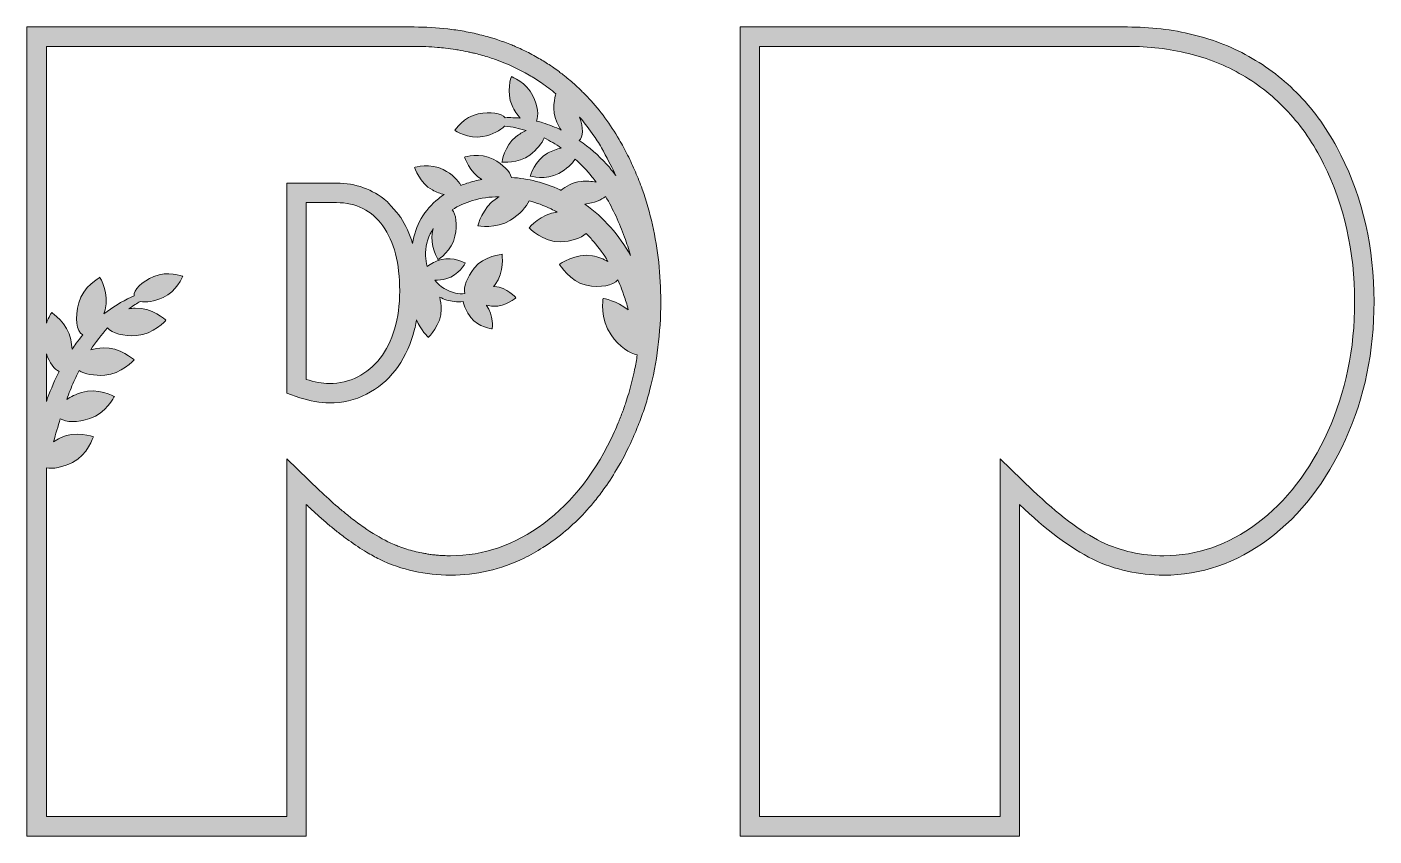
# Model space of a CAD drawing. Header units: millimetres. Extents: x 27 to 674, y -306 to -44.
# Drawn here: x 349.1 to 560.6, y -305.7 to -178.7 of the extents above; entities that cross this region are included whole.
import ezdxf

# ---------------------------------------------------------------- set-up
doc = ezdxf.new("R2010")
doc.units = ezdxf.units.MM
doc.header["$MEASUREMENT"] = 0
doc.layers.add('Layer 2', color=7, linetype='Continuous')
doc.layers.add('Layer 3', color=7, linetype='Continuous')

msp = doc.modelspace()

# ---------------------------------------------------------------- hatches: boundary and pattern name
at = {"layer": 'Layer 2'}
h = msp.add_hatch(color=2, dxfattribs=at)
h.dxf.hatch_style = 2
edge = h.paths.add_edge_path()
edge.add_spline(control_points=[(555.42, -198.87), (553.74, -195.48), (551.71, -192.51), (549.35, -189.97), (546.99, -187.44), (544.37, -185.34), (541.49, -183.67), (538.61, -181.99), (535.53, -180.76), (532.23, -179.95), (528.94, -179.14), (525.5, -178.74), (521.91, -178.74), (521.91, -178.74), (461.11, -178.74), (461.11, -178.74), (461.11, -178.74), (461.11, -305.74), (461.11, -305.74), (461.11, -305.74), (504.95, -305.74), (504.95, -305.74), (504.95, -305.74), (504.95, -253.68), (504.95, -253.68), (509.07, -257.64), (512.9, -260.5), (516.45, -262.29), (519.96, -263.96), (523.68, -264.79), (527.62, -264.79), (533.47, -264.79), (538.95, -262.9), (544.06, -259.11), (549.08, -255.38), (553.11, -250.17), (556.14, -243.49), (559.13, -236.92), (560.62, -229.7), (560.62, -221.85), (560.62, -213.44), (558.89, -205.78), (555.42, -198.87)], knot_values=[0, 0, 0, 0, 1, 1, 1, 2, 2, 2, 3, 3, 3, 4, 4, 4, 5, 5, 5, 6, 6, 6, 7, 7, 7, 8, 8, 8, 9, 9, 9, 10, 10, 10, 11, 11, 11, 12, 12, 12, 13, 13, 13, 14, 14, 14, 14], degree=3, periodic=1)
edge = h.paths.add_edge_path()
edge.add_spline(control_points=[(553.36, -242.23), (550.56, -248.41), (546.82, -253.26), (542.24, -256.66), (537.63, -260.08), (532.85, -261.74), (527.62, -261.74), (524.17, -261.74), (520.86, -261.01), (517.79, -259.55), (514.53, -257.91), (510.92, -255.2), (507.06, -251.48), (507.06, -251.48), (501.91, -246.52), (501.91, -246.52), (501.91, -246.52), (501.91, -253.68), (501.91, -253.68), (501.91, -253.68), (501.91, -302.69), (501.91, -302.69), (501.91, -302.69), (464.15, -302.69), (464.15, -302.69), (464.15, -302.69), (464.15, -181.78), (464.15, -181.78), (464.15, -181.78), (521.91, -181.78), (521.91, -181.78), (525.24, -181.78), (528.47, -182.16), (531.51, -182.91), (534.5, -183.64), (537.34, -184.78), (539.96, -186.3), (542.57, -187.81), (544.97, -189.75), (547.12, -192.05), (549.27, -194.36), (551.15, -197.11), (552.7, -200.24), (555.93, -206.69), (557.57, -213.96), (557.57, -221.85), (557.57, -229.23), (556.16, -236.08), (553.36, -242.23)], knot_values=[0, 0, 0, 0, 1, 1, 1, 2, 2, 2, 3, 3, 3, 4, 4, 4, 5, 5, 5, 6, 6, 6, 7, 7, 7, 8, 8, 8, 9, 9, 9, 10, 10, 10, 11, 11, 11, 12, 12, 12, 13, 13, 13, 14, 14, 14, 15, 15, 15, 16, 16, 16, 16], degree=3, periodic=1)
at = {"layer": 'Layer 3'}
h = msp.add_hatch(color=1, dxfattribs=at)
h.dxf.hatch_style = 2
edge = h.paths.add_edge_path()
edge.add_spline(control_points=[(447.33, -209.8), (446.9, -207.88), (446.36, -206.01), (445.71, -204.19), (445.38, -203.28), (445.03, -202.38), (444.65, -201.5), (444.46, -201.05), (444.27, -200.61), (444.06, -200.18), (443.86, -199.74), (443.65, -199.3), (443.43, -198.87), (443.22, -198.45), (443.01, -198.03), (442.78, -197.62), (442.56, -197.21), (442.34, -196.8), (442.1, -196.41), (440.71, -194.02), (439.13, -191.87), (437.36, -189.97), (437.09, -189.69), (436.82, -189.41), (436.55, -189.14), (436.47, -189.05), (436.39, -188.98), (436.31, -188.9), (436.11, -188.69), (435.9, -188.5), (435.69, -188.3), (435.61, -188.22), (435.53, -188.15), (435.45, -188.07), (434.89, -187.55), (434.31, -187.05), (433.72, -186.58), (433.63, -186.51), (433.55, -186.44), (433.46, -186.37), (433.24, -186.19), (433.02, -186.02), (432.8, -185.86), (432.71, -185.79), (432.62, -185.72), (432.53, -185.65), (432.23, -185.43), (431.92, -185.21), (431.61, -185), (431.51, -184.93), (431.41, -184.87), (431.31, -184.8), (430.72, -184.41), (430.12, -184.02), (429.5, -183.67), (428.78, -183.25), (428.05, -182.86), (427.3, -182.49), (426.97, -182.33), (426.63, -182.17), (426.29, -182.02), (426.18, -181.98), (426.08, -181.93), (425.98, -181.89), (425.73, -181.78), (425.47, -181.67), (425.22, -181.56), (425.11, -181.52), (425.01, -181.48), (424.91, -181.44), (424.21, -181.16), (423.51, -180.91), (422.79, -180.67), (422.69, -180.64), (422.58, -180.61), (422.47, -180.57), (422.21, -180.49), (421.94, -180.41), (421.67, -180.33), (421.56, -180.3), (421.45, -180.27), (421.35, -180.24), (420.98, -180.14), (420.61, -180.04), (420.24, -179.95), (419.42, -179.75), (418.59, -179.57), (417.75, -179.42), (416.9, -179.27), (416.05, -179.14), (415.19, -179.04), (413.47, -178.84), (411.71, -178.74), (409.92, -178.74), (409.92, -178.74), (349.12, -178.74), (349.12, -178.74), (349.12, -178.74), (349.12, -273.84), (349.12, -273.84), (349.12, -273.84), (349.12, -305.74), (349.12, -305.74), (349.12, -305.74), (392.96, -305.74), (392.96, -305.74), (392.96, -305.74), (392.96, -275.26), (392.96, -275.26), (392.96, -275.26), (392.96, -253.68), (392.96, -253.68), (393.22, -253.93), (393.47, -254.17), (393.73, -254.41), (393.98, -254.65), (394.24, -254.88), (394.49, -255.11), (395, -255.57), (395.5, -256.02), (395.99, -256.44), (396.49, -256.87), (396.98, -257.28), (397.47, -257.67), (397.71, -257.87), (397.96, -258.06), (398.2, -258.25), (398.68, -258.62), (399.16, -258.98), (399.64, -259.32), (400.59, -260.01), (401.52, -260.62), (402.43, -261.17), (403.12, -261.58), (403.79, -261.95), (404.46, -262.29), (407.97, -263.96), (411.69, -264.79), (415.63, -264.79), (419.65, -264.79), (423.5, -263.9), (427.17, -262.11), (428.17, -261.62), (429.16, -261.06), (430.13, -260.44), (430.78, -260.03), (431.43, -259.58), (432.07, -259.11), (434.26, -257.48), (436.27, -255.56), (438.09, -253.37), (438.61, -252.74), (439.11, -252.09), (439.6, -251.41), (440.33, -250.4), (441.03, -249.34), (441.69, -248.22), (442.57, -246.74), (443.39, -245.16), (444.15, -243.49), (444.33, -243.08), (444.52, -242.66), (444.69, -242.25), (445.04, -241.42), (445.37, -240.57), (445.67, -239.72), (445.82, -239.3), (445.97, -238.87), (446.11, -238.44), (446.39, -237.58), (446.65, -236.7), (446.88, -235.82), (447.46, -233.62), (447.9, -231.35), (448.19, -229.02), (448.48, -226.69), (448.63, -224.3), (448.63, -221.85), (448.63, -217.64), (448.2, -213.63), (447.33, -209.8)], knot_values=[0, 0, 0, 0, 1, 1, 1, 2, 2, 2, 3, 3, 3, 4, 4, 4, 5, 5, 5, 6, 6, 6, 7, 7, 7, 8, 8, 8, 9, 9, 9, 10, 10, 10, 11, 11, 11, 12, 12, 12, 13, 13, 13, 14, 14, 14, 15, 15, 15, 16, 16, 16, 17, 17, 17, 18, 18, 18, 19, 19, 19, 20, 20, 20, 21, 21, 21, 22, 22, 22, 23, 23, 23, 24, 24, 24, 25, 25, 25, 26, 26, 26, 27, 27, 27, 28, 28, 28, 29, 29, 29, 30, 30, 30, 31, 31, 31, 32, 32, 32, 33, 33, 33, 34, 34, 34, 35, 35, 35, 36, 36, 36, 37, 37, 37, 38, 38, 38, 39, 39, 39, 40, 40, 40, 41, 41, 41, 42, 42, 42, 43, 43, 43, 44, 44, 44, 45, 45, 45, 46, 46, 46, 47, 47, 47, 48, 48, 48, 49, 49, 49, 50, 50, 50, 51, 51, 51, 52, 52, 52, 53, 53, 53, 54, 54, 54, 55, 55, 55, 56, 56, 56, 57, 57, 57, 58, 58, 58, 59, 59, 59, 60, 60, 60, 60], degree=3, periodic=1)
edge = h.paths.add_edge_path()
edge.add_spline(control_points=[(443.88, -214.61), (442.99, -213.04), (441.95, -211.54), (440.74, -210.17), (439.55, -208.81), (438.19, -207.6), (436.72, -206.55), (438.14, -206.38), (439.34, -205.91), (439.96, -205.33), (441.16, -207.35), (442.14, -209.52), (442.95, -211.75), (443.29, -212.69), (443.6, -213.64), (443.88, -214.61)], knot_values=[0, 0, 0, 0, 1, 1, 1, 2, 2, 2, 3, 3, 3, 4, 4, 4, 5, 5, 5, 5], degree=3, periodic=1)
edge = h.paths.add_edge_path()
edge.add_spline(control_points=[(438.14, -195.84), (438.61, -196.52), (439.06, -197.23), (439.48, -197.96), (439.53, -198.05), (439.58, -198.14), (439.63, -198.22), (440.42, -199.8), (441.03, -200.91), (441.56, -202.03), (441.11, -201.43), (440.64, -200.84), (440.13, -200.28), (438.85, -198.88), (437.41, -197.63), (435.84, -196.57), (436.48, -196.05), (436.48, -194.54), (435.87, -192.88), (435.89, -192.9), (435.91, -192.92), (435.92, -192.94), (436.7, -193.84), (437.44, -194.81), (438.14, -195.84)], knot_values=[0, 0, 0, 0, 1, 1, 1, 2, 2, 2, 3, 3, 3, 4, 4, 4, 5, 5, 5, 6, 6, 6, 7, 7, 7, 8, 8, 8, 8], degree=3, periodic=1)
edge = h.paths.add_edge_path()
edge.add_spline(control_points=[(352.16, -230.04), (352.66, -231.46), (353.42, -232.5), (354.18, -232.8), (354.1, -232.95), (354.02, -233.09), (353.95, -233.24), (353.27, -234.64), (352.69, -236.07), (352.16, -237.51), (352.16, -237.51), (352.16, -230.04), (352.16, -230.04)], knot_values=[0, 0, 0, 0, 1, 1, 1, 2, 2, 2, 3, 3, 3, 4, 4, 4, 4], degree=3, periodic=1)
edge = h.paths.add_edge_path()
edge.add_spline(control_points=[(444.53, -232.5), (444.41, -233.07), (444.28, -233.63), (444.14, -234.19), (444.11, -234.33), (444.07, -234.47), (444.04, -234.61), (443.9, -235.16), (443.75, -235.72), (443.59, -236.27), (443.45, -236.74), (443.3, -237.2), (443.15, -237.66), (443.1, -237.81), (443.05, -237.95), (443, -238.09), (442.89, -238.42), (442.78, -238.74), (442.67, -239.06), (442.61, -239.22), (442.55, -239.37), (442.49, -239.53), (442.37, -239.85), (442.24, -240.17), (442.12, -240.48), (442.06, -240.62), (442.01, -240.76), (441.95, -240.9), (441.76, -241.35), (441.57, -241.79), (441.37, -242.23), (438.57, -248.41), (434.83, -253.26), (430.25, -256.66), (425.64, -260.08), (420.86, -261.74), (415.63, -261.74), (415.63, -261.74), (415.63, -261.74), (415.63, -261.74), (415.25, -261.74), (414.88, -261.73), (414.51, -261.71), (414.39, -261.71), (414.26, -261.7), (414.14, -261.69), (413.88, -261.68), (413.62, -261.66), (413.37, -261.63), (413.17, -261.61), (412.97, -261.59), (412.77, -261.57), (412.54, -261.54), (412.3, -261.51), (412.06, -261.47), (411.84, -261.43), (411.62, -261.39), (411.39, -261.35), (411.3, -261.34), (411.21, -261.32), (411.12, -261.3), (410.32, -261.14), (409.53, -260.94), (408.75, -260.7), (408.75, -260.7), (408.75, -260.7), (408.75, -260.7), (408.34, -260.57), (407.94, -260.43), (407.54, -260.28), (407.42, -260.23), (407.3, -260.19), (407.18, -260.14), (407.04, -260.09), (406.89, -260.03), (406.75, -259.97), (406.43, -259.83), (406.11, -259.7), (405.8, -259.55), (404.58, -258.93), (403.31, -258.17), (401.99, -257.26), (401.33, -256.8), (400.67, -256.31), (399.99, -255.78), (399.53, -255.42), (399.08, -255.05), (398.62, -254.67), (398.38, -254.48), (398.15, -254.28), (397.92, -254.08), (396.99, -253.28), (396.04, -252.41), (395.07, -251.48), (395.07, -251.48), (389.91, -246.52), (389.91, -246.52), (389.91, -246.52), (389.91, -253.68), (389.91, -253.68), (389.91, -253.68), (389.91, -275.18), (389.91, -275.18), (389.91, -275.18), (389.91, -302.69), (389.91, -302.69), (389.91, -302.69), (352.16, -302.69), (352.16, -302.69), (352.16, -302.69), (352.16, -273.87), (352.16, -273.87), (352.16, -273.87), (352.16, -247.95), (352.16, -247.95), (353.18, -248.16), (354.73, -247.86), (356.28, -247.09), (358.62, -245.92), (359.56, -243.05), (359.56, -243.05), (359.56, -243.05), (356.7, -242.06), (354.36, -243.23), (353.98, -243.42), (353.62, -243.63), (353.29, -243.85), (353.63, -242.63), (353.98, -241.43), (354.35, -240.24), (355.25, -240.8), (357.05, -240.83), (358.98, -240.22), (361.47, -239.43), (362.84, -236.73), (362.84, -236.73), (362.84, -236.73), (360.17, -235.32), (357.67, -236.11), (356.79, -236.39), (356, -236.77), (355.37, -237.19), (355.71, -236.25), (356.07, -235.32), (356.47, -234.4), (356.73, -233.81), (357.01, -233.23), (357.29, -232.65), (358.17, -233.2), (359.66, -233.51), (361.33, -233.41), (363.94, -233.25), (365.93, -230.98), (365.93, -230.98), (365.93, -230.98), (363.69, -228.95), (361.08, -229.11), (360.38, -229.15), (359.72, -229.26), (359.13, -229.42), (359.92, -228.21), (360.8, -227.06), (361.78, -225.99), (362.47, -226.8), (364.27, -227.31), (366.34, -227.18), (368.95, -227.03), (370.94, -224.75), (370.94, -224.75), (370.94, -224.75), (368.7, -222.73), (366.09, -222.88), (365.76, -222.9), (365.43, -222.93), (365.13, -222.98), (365.45, -222.75), (365.77, -222.52), (366.11, -222.3), (366.37, -222.13), (366.64, -221.97), (366.91, -221.82), (367.79, -222.01), (369.14, -221.8), (370.51, -221.2), (372.61, -220.28), (373.57, -217.88), (373.57, -217.88), (373.57, -217.88), (371.15, -216.97), (369.06, -217.89), (367.16, -218.72), (365.86, -220.02), (365.94, -220.94), (365.79, -221), (365.63, -221.07), (365.48, -221.14), (363.96, -221.84), (362.52, -222.73), (361.21, -223.79), (361.28, -223.58), (361.35, -223.38), (361.41, -223.16), (362.09, -220.64), (360.57, -218.03), (360.57, -218.03), (360.57, -218.03), (357.93, -219.51), (357.24, -222.03), (356.6, -224.39), (356.89, -226.56), (357.87, -227.08), (357.52, -227.5), (357.18, -227.93), (356.86, -228.38), (356.62, -228.69), (356.41, -229.01), (356.19, -229.33), (356.17, -228.85), (356.11, -228.34), (356.01, -227.81), (355.52, -225.24), (353, -223.57), (353, -223.57), (353, -223.57), (352.54, -224.24), (352.16, -225.25), (352.16, -225.25), (352.16, -181.78), (352.16, -181.78), (352.16, -181.78), (409.92, -181.78), (409.92, -181.78), (411.15, -181.78), (412.37, -181.84), (413.57, -181.94), (413.99, -181.98), (414.41, -182.02), (414.83, -182.07), (415.36, -182.13), (415.89, -182.21), (416.42, -182.29), (416.55, -182.31), (416.68, -182.33), (416.81, -182.35), (417.33, -182.44), (417.85, -182.54), (418.37, -182.64), (418.56, -182.69), (418.75, -182.73), (418.94, -182.78), (419.13, -182.82), (419.33, -182.86), (419.52, -182.91), (419.89, -183), (420.26, -183.1), (420.63, -183.2), (421.37, -183.41), (422.1, -183.65), (422.82, -183.9), (424.61, -184.55), (426.34, -185.35), (427.97, -186.3), (428.62, -186.68), (429.26, -187.08), (429.89, -187.51), (430.67, -188.05), (431.43, -188.63), (432.16, -189.24), (432.04, -189.63), (431.42, -191.81), (432.29, -193.69), (432.5, -194.14), (432.74, -194.55), (432.99, -194.92), (432.06, -194.47), (431.1, -194.09), (430.11, -193.78), (429.79, -193.68), (429.46, -193.59), (429.13, -193.51), (429.5, -192.68), (429.3, -191.12), (428.56, -189.53), (427.59, -187.46), (425.17, -186.54), (425.17, -186.54), (425.17, -186.54), (424.31, -188.98), (425.28, -191.05), (425.65, -191.85), (426.1, -192.53), (426.57, -193.05), (425.78, -192.98), (424.99, -192.95), (424.2, -192.98), (424.2, -192.98), (424.2, -192.98), (424.2, -192.98), (423.63, -192.27), (421.91, -192), (419.98, -192.38), (417.74, -192.83), (416.28, -194.96), (416.28, -194.96), (416.28, -194.96), (418.44, -196.38), (420.68, -195.93), (422.22, -195.63), (423.49, -194.99), (424.07, -194.3), (424.1, -194.31), (424.13, -194.31), (424.17, -194.31), (425.3, -194.42), (426.41, -194.65), (427.49, -194.99), (426.96, -195.24), (426.41, -195.57), (425.87, -195.99), (424.06, -197.38), (423.7, -199.95), (423.7, -199.95), (423.7, -199.95), (426.27, -200.25), (428.08, -198.85), (429.2, -197.99), (430, -196.98), (430.3, -196.14), (431.24, -196.61), (432.14, -197.14), (433, -197.74), (432.34, -197.88), (431.61, -198.16), (430.87, -198.56), (428.87, -199.66), (428.12, -202.14), (428.12, -202.14), (428.12, -202.14), (430.61, -202.83), (432.61, -201.74), (433.82, -201.07), (434.75, -200.23), (435.19, -199.47), (436.15, -200.33), (437.03, -201.26), (437.83, -202.25), (438.05, -202.52), (438.26, -202.8), (438.47, -203.09), (437.79, -202.95), (436.98, -202.9), (436.11, -202.98), (434.8, -203.09), (433.69, -203.8), (432.98, -204.37), (432.92, -204.35), (432.87, -204.32), (432.81, -204.29), (430.42, -203.21), (427.82, -202.52), (425.17, -202.36), (424.99, -201.48), (423.88, -200.33), (422.31, -199.5), (420.29, -198.42), (417.81, -199.15), (417.81, -199.15), (417.81, -199.15), (418.58, -201.57), (420.56, -202.66), (419.76, -202.81), (418.96, -203.02), (418.19, -203.28), (417.87, -203.39), (417.55, -203.51), (417.23, -203.64), (416.87, -202.82), (415.85, -201.85), (414.48, -201.12), (412.46, -200.05), (409.98, -200.78), (409.98, -200.78), (409.98, -200.78), (410.76, -203.25), (412.78, -204.32), (413.41, -204.65), (414.03, -204.89), (414.61, -205.05), (414.31, -205.25), (414.01, -205.46), (413.73, -205.69), (411.57, -207.4), (410.03, -209.96), (409.67, -212.71), (409.2, -211.21), (408.58, -209.85), (407.8, -208.66), (407.86, -208.64), (405.6, -206.04), (405.53, -206.05), (403.41, -204.22), (400.75, -203.26), (397.7, -203.26), (397.7, -203.26), (392.96, -203.26), (392.96, -203.26), (392.96, -203.26), (389.91, -203.26), (389.91, -203.26), (389.91, -203.26), (389.91, -206.31), (389.91, -206.31), (389.91, -206.31), (389.91, -234.05), (389.91, -234.05), (389.91, -234.05), (389.91, -236.22), (389.91, -236.22), (389.91, -236.22), (391.97, -236.93), (391.97, -236.93), (393.58, -237.48), (395.14, -237.76), (396.6, -237.76), (398.68, -237.76), (400.65, -237.3), (402.43, -236.38), (404.19, -235.49), (405.71, -234.22), (406.96, -232.62), (408.16, -231.07), (409.1, -229.19), (409.75, -227.02), (409.97, -226.28), (410.15, -225.51), (410.3, -224.71), (410.9, -226.34), (412.15, -227.47), (412.15, -227.47), (412.15, -227.47), (414.21, -225.47), (414.16, -223.04), (414.15, -222.36), (414.06, -221.72), (413.92, -221.15), (414.63, -221.51), (415.39, -221.76), (416.19, -221.84), (416.66, -221.9), (417.14, -221.89), (417.62, -221.83), (417.72, -222.55), (418.14, -223.47), (418.82, -224.35), (419.99, -225.86), (422.17, -226.12), (422.17, -226.12), (422.17, -226.12), (422.44, -223.95), (421.27, -222.45), (421.26, -222.44), (421.25, -222.43), (421.25, -222.42), (421.59, -222.49), (421.96, -222.55), (422.36, -222.57), (424.26, -222.69), (425.9, -221.24), (425.9, -221.24), (425.9, -221.24), (424.46, -219.6), (422.55, -219.48), (422.49, -219.47), (422.44, -219.47), (422.38, -219.47), (422.46, -219.37), (422.55, -219.27), (422.63, -219.17), (424.13, -217.26), (423.71, -214.42), (423.71, -214.42), (423.71, -214.42), (420.85, -214.67), (419.34, -216.58), (418.2, -218.02), (417.65, -219.6), (417.85, -220.58), (417.37, -220.64), (416.88, -220.61), (416.4, -220.51), (415.13, -220.25), (413.98, -219.5), (413.15, -218.5), (413.72, -218.51), (414.36, -218.43), (415.03, -218.24), (416.87, -217.73), (417.94, -215.82), (417.94, -215.82), (417.94, -215.82), (416.04, -214.74), (414.2, -215.25), (413.28, -215.51), (412.5, -215.9), (411.97, -216.34), (411.81, -215.8), (411.72, -215.23), (411.7, -214.65), (411.66, -213.32), (412.02, -211.97), (412.66, -210.78), (412.74, -210.64), (412.81, -210.51), (412.89, -210.38), (412.85, -210.53), (412.82, -210.69), (412.78, -210.84), (412.31, -213.08), (413.69, -215.26), (413.69, -215.26), (413.69, -215.26), (415.85, -213.83), (416.32, -211.6), (416.71, -209.75), (416.5, -208.08), (415.86, -207.44), (416.84, -206.81), (417.92, -206.32), (419.05, -205.99), (420.39, -205.59), (421.8, -205.4), (423.21, -205.39), (423.23, -205.39), (423.26, -205.39), (423.28, -205.39), (423.14, -205.47), (422.99, -205.56), (422.84, -205.66), (420.61, -207.08), (419.9, -209.94), (419.9, -209.94), (419.9, -209.94), (422.8, -210.49), (425.02, -209.07), (426.5, -208.13), (427.57, -206.97), (427.96, -206.02), (429.14, -206.34), (430.3, -206.76), (431.4, -207.3), (431.72, -207.46), (432.04, -207.62), (432.35, -207.79), (429.87, -208.06), (427.97, -210.27), (427.97, -210.27), (427.97, -210.27), (430.19, -212.55), (432.84, -212.46), (434.58, -212.4), (436.09, -211.89), (436.91, -211.18), (437.33, -211.59), (437.73, -212.01), (438.12, -212.46), (438.94, -213.42), (439.68, -214.45), (440.34, -215.53), (439.66, -215.16), (438.82, -214.85), (437.89, -214.66), (435.3, -214.14), (432.73, -216.02), (432.73, -216.02), (432.73, -216.02), (434.37, -218.75), (436.96, -219.27), (439.17, -219.72), (441.17, -219.34), (441.87, -218.43), (442.09, -218.9), (442.29, -219.37), (442.48, -219.86), (442.48, -219.86), (442.68, -220.36), (442.68, -220.36), (442.68, -220.36), (442.85, -220.88), (442.85, -220.88), (442.97, -221.22), (443.09, -221.56), (443.19, -221.91), (443.32, -222.32), (443.42, -222.73), (443.53, -223.13), (441.77, -221.71), (439.56, -221.35), (439.56, -221.35), (439.56, -221.35), (439.07, -224.68), (440.82, -227.07), (442.14, -228.88), (443.77, -230.07), (444.94, -230.2), (444.82, -230.98), (444.68, -231.74), (444.53, -232.5)], knot_values=[0, 0, 0, 0, 1, 1, 1, 2, 2, 2, 3, 3, 3, 4, 4, 4, 5, 5, 5, 6, 6, 6, 7, 7, 7, 8, 8, 8, 9, 9, 9, 10, 10, 10, 11, 11, 11, 12, 12, 12, 13, 13, 13, 14, 14, 14, 15, 15, 15, 16, 16, 16, 17, 17, 17, 18, 18, 18, 19, 19, 19, 20, 20, 20, 21, 21, 21, 22, 22, 22, 23, 23, 23, 24, 24, 24, 25, 25, 25, 26, 26, 26, 27, 27, 27, 28, 28, 28, 29, 29, 29, 30, 30, 30, 31, 31, 31, 32, 32, 32, 33, 33, 33, 34, 34, 34, 35, 35, 35, 36, 36, 36, 37, 37, 37, 38, 38, 38, 39, 39, 39, 40, 40, 40, 41, 41, 41, 42, 42, 42, 43, 43, 43, 44, 44, 44, 45, 45, 45, 46, 46, 46, 47, 47, 47, 48, 48, 48, 49, 49, 49, 50, 50, 50, 51, 51, 51, 52, 52, 52, 53, 53, 53, 54, 54, 54, 55, 55, 55, 56, 56, 56, 57, 57, 57, 58, 58, 58, 59, 59, 59, 60, 60, 60, 61, 61, 61, 62, 62, 62, 63, 63, 63, 64, 64, 64, 65, 65, 65, 66, 66, 66, 67, 67, 67, 68, 68, 68, 69, 69, 69, 70, 70, 70, 71, 71, 71, 72, 72, 72, 73, 73, 73, 74, 74, 74, 75, 75, 75, 76, 76, 76, 77, 77, 77, 78, 78, 78, 79, 79, 79, 80, 80, 80, 81, 81, 81, 82, 82, 82, 83, 83, 83, 84, 84, 84, 85, 85, 85, 86, 86, 86, 87, 87, 87, 88, 88, 88, 89, 89, 89, 90, 90, 90, 91, 91, 91, 92, 92, 92, 93, 93, 93, 94, 94, 94, 95, 95, 95, 96, 96, 96, 97, 97, 97, 98, 98, 98, 99, 99, 99, 100, 100, 100, 101, 101, 101, 102, 102, 102, 103, 103, 103, 104, 104, 104, 105, 105, 105, 106, 106, 106, 107, 107, 107, 108, 108, 108, 109, 109, 109, 110, 110, 110, 111, 111, 111, 112, 112, 112, 113, 113, 113, 114, 114, 114, 115, 115, 115, 116, 116, 116, 117, 117, 117, 118, 118, 118, 119, 119, 119, 120, 120, 120, 121, 121, 121, 122, 122, 122, 123, 123, 123, 124, 124, 124, 125, 125, 125, 126, 126, 126, 127, 127, 127, 128, 128, 128, 129, 129, 129, 130, 130, 130, 131, 131, 131, 132, 132, 132, 133, 133, 133, 134, 134, 134, 135, 135, 135, 136, 136, 136, 137, 137, 137, 138, 138, 138, 139, 139, 139, 140, 140, 140, 141, 141, 141, 142, 142, 142, 143, 143, 143, 144, 144, 144, 145, 145, 145, 146, 146, 146, 147, 147, 147, 148, 148, 148, 149, 149, 149, 150, 150, 150, 151, 151, 151, 152, 152, 152, 153, 153, 153, 154, 154, 154, 155, 155, 155, 156, 156, 156, 157, 157, 157, 158, 158, 158, 159, 159, 159, 160, 160, 160, 161, 161, 161, 162, 162, 162, 163, 163, 163, 164, 164, 164, 165, 165, 165, 166, 166, 166, 167, 167, 167, 168, 168, 168, 169, 169, 169, 170, 170, 170, 171, 171, 171, 172, 172, 172, 173, 173, 173, 174, 174, 174, 175, 175, 175, 176, 176, 176, 177, 177, 177, 178, 178, 178, 179, 179, 179, 180, 180, 180, 181, 181, 181, 182, 182, 182, 183, 183, 183, 184, 184, 184, 185, 185, 185, 186, 186, 186, 187, 187, 187, 188, 188, 188, 189, 189, 189, 190, 190, 190, 191, 191, 191, 192, 192, 192, 193, 193, 193, 194, 194, 194, 195, 195, 195, 196, 196, 196, 197, 197, 197, 198, 198, 198, 199, 199, 199, 200, 200, 200, 201, 201, 201, 202, 202, 202, 202], degree=3, periodic=1)
edge = h.paths.add_edge_path()
edge.add_spline(control_points=[(407.64, -220.18), (407.64, -222.35), (407.37, -224.34), (406.83, -226.15), (406.29, -227.96), (405.53, -229.49), (404.56, -230.75), (403.58, -232), (402.41, -232.97), (401.05, -233.67), (399.68, -234.37), (398.2, -234.71), (396.6, -234.71), (395.47, -234.71), (394.26, -234.49), (392.96, -234.05), (392.96, -234.05), (392.96, -206.31), (392.96, -206.31), (392.96, -206.31), (397.7, -206.31), (397.7, -206.31), (400.82, -206.31), (403.26, -207.53), (405.01, -209.98), (406.76, -212.43), (407.64, -215.83), (407.64, -220.18)], knot_values=[0, 0, 0, 0, 1, 1, 1, 2, 2, 2, 3, 3, 3, 4, 4, 4, 5, 5, 5, 6, 6, 6, 7, 7, 7, 8, 8, 8, 9, 9, 9, 9], degree=3, periodic=1)

# ---------------------------------------------------------------- linework, layer by layer
at = {"layer": 'Layer 2', "lineweight": 0}
for points, knots in [([(555.42, -198.87), (553.74, -195.48), (551.71, -192.51), (549.35, -189.97), (546.99, -187.44), (544.37, -185.34), (541.49, -183.67), (538.61, -181.99), (535.53, -180.76), (532.23, -179.95), (528.94, -179.14), (525.5, -178.74), (521.91, -178.74), (521.91, -178.74), (461.11, -178.74), (461.11, -178.74), (461.11, -178.74), (461.11, -305.74), (461.11, -305.74), (461.11, -305.74), (504.95, -305.74), (504.95, -305.74), (504.95, -305.74), (504.95, -253.68), (504.95, -253.68), (509.07, -257.64), (512.9, -260.5), (516.45, -262.29), (519.96, -263.96), (523.68, -264.79), (527.62, -264.79), (533.47, -264.79), (538.95, -262.9), (544.06, -259.11), (549.08, -255.38), (553.11, -250.17), (556.14, -243.49), (559.13, -236.92), (560.62, -229.7), (560.62, -221.85), (560.62, -213.44), (558.89, -205.78), (555.42, -198.87)], [0, 0, 0, 0, 1, 1, 1, 2, 2, 2, 3, 3, 3, 4, 4, 4, 5, 5, 5, 6, 6, 6, 7, 7, 7, 8, 8, 8, 9, 9, 9, 10, 10, 10, 11, 11, 11, 12, 12, 12, 13, 13, 13, 14, 14, 14, 14]), ([(553.36, -242.23), (550.56, -248.41), (546.82, -253.26), (542.24, -256.66), (537.63, -260.08), (532.85, -261.74), (527.62, -261.74), (524.17, -261.74), (520.86, -261.01), (517.79, -259.55), (514.53, -257.91), (510.92, -255.2), (507.06, -251.48), (507.06, -251.48), (501.91, -246.52), (501.91, -246.52), (501.91, -246.52), (501.91, -253.68), (501.91, -253.68), (501.91, -253.68), (501.91, -302.69), (501.91, -302.69), (501.91, -302.69), (464.15, -302.69), (464.15, -302.69), (464.15, -302.69), (464.15, -181.78), (464.15, -181.78), (464.15, -181.78), (521.91, -181.78), (521.91, -181.78), (525.24, -181.78), (528.47, -182.16), (531.51, -182.91), (534.5, -183.64), (537.34, -184.78), (539.96, -186.3), (542.57, -187.81), (544.97, -189.75), (547.12, -192.05), (549.27, -194.36), (551.15, -197.11), (552.7, -200.24), (555.93, -206.69), (557.57, -213.96), (557.57, -221.85), (557.57, -229.23), (556.16, -236.08), (553.36, -242.23)], [0, 0, 0, 0, 1, 1, 1, 2, 2, 2, 3, 3, 3, 4, 4, 4, 5, 5, 5, 6, 6, 6, 7, 7, 7, 8, 8, 8, 9, 9, 9, 10, 10, 10, 11, 11, 11, 12, 12, 12, 13, 13, 13, 14, 14, 14, 15, 15, 15, 16, 16, 16, 16])]:
    msp.add_open_spline(points, degree=3, knots=knots, dxfattribs=at)
at = {"layer": 'Layer 3', "lineweight": 0}
for points, knots in [([(447.33, -209.8), (446.9, -207.88), (446.36, -206.01), (445.71, -204.19), (445.38, -203.28), (445.03, -202.38), (444.65, -201.5), (444.46, -201.05), (444.27, -200.61), (444.06, -200.18), (443.86, -199.74), (443.65, -199.3), (443.43, -198.87), (443.22, -198.45), (443.01, -198.03), (442.78, -197.62), (442.56, -197.21), (442.34, -196.8), (442.1, -196.41), (440.71, -194.02), (439.13, -191.87), (437.36, -189.97), (437.09, -189.69), (436.82, -189.41), (436.55, -189.14), (436.47, -189.05), (436.39, -188.98), (436.31, -188.9), (436.11, -188.69), (435.9, -188.5), (435.69, -188.3), (435.61, -188.22), (435.53, -188.15), (435.45, -188.07), (434.89, -187.55), (434.31, -187.05), (433.72, -186.58), (433.63, -186.51), (433.55, -186.44), (433.46, -186.37), (433.24, -186.19), (433.02, -186.02), (432.8, -185.86), (432.71, -185.79), (432.62, -185.72), (432.53, -185.65), (432.23, -185.43), (431.92, -185.21), (431.61, -185), (431.51, -184.93), (431.41, -184.87), (431.31, -184.8), (430.72, -184.41), (430.12, -184.02), (429.5, -183.67), (428.78, -183.25), (428.05, -182.86), (427.3, -182.49), (426.97, -182.33), (426.63, -182.17), (426.29, -182.02), (426.18, -181.98), (426.08, -181.93), (425.98, -181.89), (425.73, -181.78), (425.47, -181.67), (425.22, -181.56), (425.11, -181.52), (425.01, -181.48), (424.91, -181.44), (424.21, -181.16), (423.51, -180.91), (422.79, -180.67), (422.69, -180.64), (422.58, -180.61), (422.47, -180.57), (422.21, -180.49), (421.94, -180.41), (421.67, -180.33), (421.56, -180.3), (421.45, -180.27), (421.35, -180.24), (420.98, -180.14), (420.61, -180.04), (420.24, -179.95), (419.42, -179.75), (418.59, -179.57), (417.75, -179.42), (416.9, -179.27), (416.05, -179.14), (415.19, -179.04), (413.47, -178.84), (411.71, -178.74), (409.92, -178.74), (409.92, -178.74), (349.12, -178.74), (349.12, -178.74), (349.12, -178.74), (349.12, -273.84), (349.12, -273.84), (349.12, -273.84), (349.12, -305.74), (349.12, -305.74), (349.12, -305.74), (392.96, -305.74), (392.96, -305.74), (392.96, -305.74), (392.96, -275.26), (392.96, -275.26), (392.96, -275.26), (392.96, -253.68), (392.96, -253.68), (393.22, -253.93), (393.47, -254.17), (393.73, -254.41), (393.98, -254.65), (394.24, -254.88), (394.49, -255.11), (395, -255.57), (395.5, -256.02), (395.99, -256.44), (396.49, -256.87), (396.98, -257.28), (397.47, -257.67), (397.71, -257.87), (397.96, -258.06), (398.2, -258.25), (398.68, -258.62), (399.16, -258.98), (399.64, -259.32), (400.59, -260.01), (401.52, -260.62), (402.43, -261.17), (403.12, -261.58), (403.79, -261.95), (404.46, -262.29), (407.97, -263.96), (411.69, -264.79), (415.63, -264.79), (419.65, -264.79), (423.5, -263.9), (427.17, -262.11), (428.17, -261.62), (429.16, -261.06), (430.13, -260.44), (430.78, -260.03), (431.43, -259.58), (432.07, -259.11), (434.26, -257.48), (436.27, -255.56), (438.09, -253.37), (438.61, -252.74), (439.11, -252.09), (439.6, -251.41), (440.33, -250.4), (441.03, -249.34), (441.69, -248.22), (442.57, -246.74), (443.39, -245.16), (444.15, -243.49), (444.33, -243.08), (444.52, -242.66), (444.69, -242.25), (445.04, -241.42), (445.37, -240.57), (445.67, -239.72), (445.82, -239.3), (445.97, -238.87), (446.11, -238.44), (446.39, -237.58), (446.65, -236.7), (446.88, -235.82), (447.46, -233.62), (447.9, -231.35), (448.19, -229.02), (448.48, -226.69), (448.63, -224.3), (448.63, -221.85), (448.63, -217.64), (448.2, -213.63), (447.33, -209.8)], [0, 0, 0, 0, 1, 1, 1, 2, 2, 2, 3, 3, 3, 4, 4, 4, 5, 5, 5, 6, 6, 6, 7, 7, 7, 8, 8, 8, 9, 9, 9, 10, 10, 10, 11, 11, 11, 12, 12, 12, 13, 13, 13, 14, 14, 14, 15, 15, 15, 16, 16, 16, 17, 17, 17, 18, 18, 18, 19, 19, 19, 20, 20, 20, 21, 21, 21, 22, 22, 22, 23, 23, 23, 24, 24, 24, 25, 25, 25, 26, 26, 26, 27, 27, 27, 28, 28, 28, 29, 29, 29, 30, 30, 30, 31, 31, 31, 32, 32, 32, 33, 33, 33, 34, 34, 34, 35, 35, 35, 36, 36, 36, 37, 37, 37, 38, 38, 38, 39, 39, 39, 40, 40, 40, 41, 41, 41, 42, 42, 42, 43, 43, 43, 44, 44, 44, 45, 45, 45, 46, 46, 46, 47, 47, 47, 48, 48, 48, 49, 49, 49, 50, 50, 50, 51, 51, 51, 52, 52, 52, 53, 53, 53, 54, 54, 54, 55, 55, 55, 56, 56, 56, 57, 57, 57, 58, 58, 58, 59, 59, 59, 60, 60, 60, 60]), ([(444.53, -232.5), (444.41, -233.07), (444.28, -233.63), (444.14, -234.19), (444.11, -234.33), (444.07, -234.47), (444.04, -234.61), (443.9, -235.16), (443.75, -235.72), (443.59, -236.27), (443.45, -236.74), (443.3, -237.2), (443.15, -237.66), (443.1, -237.81), (443.05, -237.95), (443, -238.09), (442.89, -238.42), (442.78, -238.74), (442.67, -239.06), (442.61, -239.22), (442.55, -239.37), (442.49, -239.53), (442.37, -239.85), (442.24, -240.17), (442.12, -240.48), (442.06, -240.62), (442.01, -240.76), (441.95, -240.9), (441.76, -241.35), (441.57, -241.79), (441.37, -242.23), (438.57, -248.41), (434.83, -253.26), (430.25, -256.66), (425.64, -260.08), (420.86, -261.74), (415.63, -261.74), (415.63, -261.74), (415.63, -261.74), (415.63, -261.74), (415.25, -261.74), (414.88, -261.73), (414.51, -261.71), (414.39, -261.71), (414.26, -261.7), (414.14, -261.69), (413.88, -261.68), (413.62, -261.66), (413.37, -261.63), (413.17, -261.61), (412.97, -261.59), (412.77, -261.57), (412.54, -261.54), (412.3, -261.51), (412.06, -261.47), (411.84, -261.43), (411.62, -261.39), (411.39, -261.35), (411.3, -261.34), (411.21, -261.32), (411.12, -261.3), (410.32, -261.14), (409.53, -260.94), (408.75, -260.7), (408.75, -260.7), (408.75, -260.7), (408.75, -260.7), (408.34, -260.57), (407.94, -260.43), (407.54, -260.28), (407.42, -260.23), (407.3, -260.19), (407.18, -260.14), (407.04, -260.09), (406.89, -260.03), (406.75, -259.97), (406.43, -259.83), (406.11, -259.7), (405.8, -259.55), (404.58, -258.93), (403.31, -258.17), (401.99, -257.26), (401.33, -256.8), (400.67, -256.31), (399.99, -255.78), (399.53, -255.42), (399.08, -255.05), (398.62, -254.67), (398.38, -254.48), (398.15, -254.28), (397.92, -254.08), (396.99, -253.28), (396.04, -252.41), (395.07, -251.48), (395.07, -251.48), (389.91, -246.52), (389.91, -246.52), (389.91, -246.52), (389.91, -253.68), (389.91, -253.68), (389.91, -253.68), (389.91, -275.18), (389.91, -275.18), (389.91, -275.18), (389.91, -302.69), (389.91, -302.69), (389.91, -302.69), (352.16, -302.69), (352.16, -302.69), (352.16, -302.69), (352.16, -273.87), (352.16, -273.87), (352.16, -273.87), (352.16, -247.95), (352.16, -247.95), (353.18, -248.16), (354.73, -247.86), (356.28, -247.09), (358.62, -245.92), (359.56, -243.05), (359.56, -243.05), (359.56, -243.05), (356.7, -242.06), (354.36, -243.23), (353.98, -243.42), (353.62, -243.63), (353.29, -243.85), (353.63, -242.63), (353.98, -241.43), (354.35, -240.24), (355.25, -240.8), (357.05, -240.83), (358.98, -240.22), (361.47, -239.43), (362.84, -236.73), (362.84, -236.73), (362.84, -236.73), (360.17, -235.32), (357.67, -236.11), (356.79, -236.39), (356, -236.77), (355.37, -237.19), (355.71, -236.25), (356.07, -235.32), (356.47, -234.4), (356.73, -233.81), (357.01, -233.23), (357.29, -232.65), (358.17, -233.2), (359.66, -233.51), (361.33, -233.41), (363.94, -233.25), (365.93, -230.98), (365.93, -230.98), (365.93, -230.98), (363.69, -228.95), (361.08, -229.11), (360.38, -229.15), (359.72, -229.26), (359.13, -229.42), (359.92, -228.21), (360.8, -227.06), (361.78, -225.99), (362.47, -226.8), (364.27, -227.31), (366.34, -227.18), (368.95, -227.03), (370.94, -224.75), (370.94, -224.75), (370.94, -224.75), (368.7, -222.73), (366.09, -222.88), (365.76, -222.9), (365.43, -222.93), (365.13, -222.98), (365.45, -222.75), (365.77, -222.52), (366.11, -222.3), (366.37, -222.13), (366.64, -221.97), (366.91, -221.82), (367.79, -222.01), (369.14, -221.8), (370.51, -221.2), (372.61, -220.28), (373.57, -217.88), (373.57, -217.88), (373.57, -217.88), (371.15, -216.97), (369.06, -217.89), (367.16, -218.72), (365.86, -220.02), (365.94, -220.94), (365.79, -221), (365.63, -221.07), (365.48, -221.14), (363.96, -221.84), (362.52, -222.73), (361.21, -223.79), (361.28, -223.58), (361.35, -223.38), (361.41, -223.16), (362.09, -220.64), (360.57, -218.03), (360.57, -218.03), (360.57, -218.03), (357.93, -219.51), (357.24, -222.03), (356.6, -224.39), (356.89, -226.56), (357.87, -227.08), (357.52, -227.5), (357.18, -227.93), (356.86, -228.38), (356.62, -228.69), (356.41, -229.01), (356.19, -229.33), (356.17, -228.85), (356.11, -228.34), (356.01, -227.81), (355.52, -225.24), (353, -223.57), (353, -223.57), (353, -223.57), (352.54, -224.24), (352.16, -225.25), (352.16, -225.25), (352.16, -181.78), (352.16, -181.78), (352.16, -181.78), (409.92, -181.78), (409.92, -181.78), (411.15, -181.78), (412.37, -181.84), (413.57, -181.94), (413.99, -181.98), (414.41, -182.02), (414.83, -182.07), (415.36, -182.13), (415.89, -182.21), (416.42, -182.29), (416.55, -182.31), (416.68, -182.33), (416.81, -182.35), (417.33, -182.44), (417.85, -182.54), (418.37, -182.64), (418.56, -182.69), (418.75, -182.73), (418.94, -182.78), (419.13, -182.82), (419.33, -182.86), (419.52, -182.91), (419.89, -183), (420.26, -183.1), (420.63, -183.2), (421.37, -183.41), (422.1, -183.65), (422.82, -183.9), (424.61, -184.55), (426.34, -185.35), (427.97, -186.3), (428.62, -186.68), (429.26, -187.08), (429.89, -187.51), (430.67, -188.05), (431.43, -188.63), (432.16, -189.24), (432.04, -189.63), (431.42, -191.81), (432.29, -193.69), (432.5, -194.14), (432.74, -194.55), (432.99, -194.92), (432.06, -194.47), (431.1, -194.09), (430.11, -193.78), (429.79, -193.68), (429.46, -193.59), (429.13, -193.51), (429.5, -192.68), (429.3, -191.12), (428.56, -189.53), (427.59, -187.46), (425.17, -186.54), (425.17, -186.54), (425.17, -186.54), (424.31, -188.98), (425.28, -191.05), (425.65, -191.85), (426.1, -192.53), (426.57, -193.05), (425.78, -192.98), (424.99, -192.95), (424.2, -192.98), (424.2, -192.98), (424.2, -192.98), (424.2, -192.98), (423.63, -192.27), (421.91, -192), (419.98, -192.38), (417.74, -192.83), (416.28, -194.96), (416.28, -194.96), (416.28, -194.96), (418.44, -196.38), (420.68, -195.93), (422.22, -195.63), (423.49, -194.99), (424.07, -194.3), (424.1, -194.31), (424.13, -194.31), (424.17, -194.31), (425.3, -194.42), (426.41, -194.65), (427.49, -194.99), (426.96, -195.24), (426.41, -195.57), (425.87, -195.99), (424.06, -197.38), (423.7, -199.95), (423.7, -199.95), (423.7, -199.95), (426.27, -200.25), (428.08, -198.85), (429.2, -197.99), (430, -196.98), (430.3, -196.14), (431.24, -196.61), (432.14, -197.14), (433, -197.74), (432.34, -197.88), (431.61, -198.16), (430.87, -198.56), (428.87, -199.66), (428.12, -202.14), (428.12, -202.14), (428.12, -202.14), (430.61, -202.83), (432.61, -201.74), (433.82, -201.07), (434.75, -200.23), (435.19, -199.47), (436.15, -200.33), (437.03, -201.26), (437.83, -202.25), (438.05, -202.52), (438.26, -202.8), (438.47, -203.09), (437.79, -202.95), (436.98, -202.9), (436.11, -202.98), (434.8, -203.09), (433.69, -203.8), (432.98, -204.37), (432.92, -204.35), (432.87, -204.32), (432.81, -204.29), (430.42, -203.21), (427.82, -202.52), (425.17, -202.36), (424.99, -201.48), (423.88, -200.33), (422.31, -199.5), (420.29, -198.42), (417.81, -199.15), (417.81, -199.15), (417.81, -199.15), (418.58, -201.57), (420.56, -202.66), (419.76, -202.81), (418.96, -203.02), (418.19, -203.28), (417.87, -203.39), (417.55, -203.51), (417.23, -203.64), (416.87, -202.82), (415.85, -201.85), (414.48, -201.12), (412.46, -200.05), (409.98, -200.78), (409.98, -200.78), (409.98, -200.78), (410.76, -203.25), (412.78, -204.32), (413.41, -204.65), (414.03, -204.89), (414.61, -205.05), (414.31, -205.25), (414.01, -205.46), (413.73, -205.69), (411.57, -207.4), (410.03, -209.96), (409.67, -212.71), (409.2, -211.21), (408.58, -209.85), (407.8, -208.66), (407.86, -208.64), (405.6, -206.04), (405.53, -206.05), (403.41, -204.22), (400.75, -203.26), (397.7, -203.26), (397.7, -203.26), (392.96, -203.26), (392.96, -203.26), (392.96, -203.26), (389.91, -203.26), (389.91, -203.26), (389.91, -203.26), (389.91, -206.31), (389.91, -206.31), (389.91, -206.31), (389.91, -234.05), (389.91, -234.05), (389.91, -234.05), (389.91, -236.22), (389.91, -236.22), (389.91, -236.22), (391.97, -236.93), (391.97, -236.93), (393.58, -237.48), (395.14, -237.76), (396.6, -237.76), (398.68, -237.76), (400.65, -237.3), (402.43, -236.38), (404.19, -235.49), (405.71, -234.22), (406.96, -232.62), (408.16, -231.07), (409.1, -229.19), (409.75, -227.02), (409.97, -226.28), (410.15, -225.51), (410.3, -224.71), (410.9, -226.34), (412.15, -227.47), (412.15, -227.47), (412.15, -227.47), (414.21, -225.47), (414.16, -223.04), (414.15, -222.36), (414.06, -221.72), (413.92, -221.15), (414.63, -221.51), (415.39, -221.76), (416.19, -221.84), (416.66, -221.9), (417.14, -221.89), (417.62, -221.83), (417.72, -222.55), (418.14, -223.47), (418.82, -224.35), (419.99, -225.86), (422.17, -226.12), (422.17, -226.12), (422.17, -226.12), (422.44, -223.95), (421.27, -222.45), (421.26, -222.44), (421.25, -222.43), (421.25, -222.42), (421.59, -222.49), (421.96, -222.55), (422.36, -222.57), (424.26, -222.69), (425.9, -221.24), (425.9, -221.24), (425.9, -221.24), (424.46, -219.6), (422.55, -219.48), (422.49, -219.47), (422.44, -219.47), (422.38, -219.47), (422.46, -219.37), (422.55, -219.27), (422.63, -219.17), (424.13, -217.26), (423.71, -214.42), (423.71, -214.42), (423.71, -214.42), (420.85, -214.67), (419.34, -216.58), (418.2, -218.02), (417.65, -219.6), (417.85, -220.58), (417.37, -220.64), (416.88, -220.61), (416.4, -220.51), (415.13, -220.25), (413.98, -219.5), (413.15, -218.5), (413.72, -218.51), (414.36, -218.43), (415.03, -218.24), (416.87, -217.73), (417.94, -215.82), (417.94, -215.82), (417.94, -215.82), (416.04, -214.74), (414.2, -215.25), (413.28, -215.51), (412.5, -215.9), (411.97, -216.34), (411.81, -215.8), (411.72, -215.23), (411.7, -214.65), (411.66, -213.32), (412.02, -211.97), (412.66, -210.78), (412.74, -210.64), (412.81, -210.51), (412.89, -210.38), (412.85, -210.53), (412.82, -210.69), (412.78, -210.84), (412.31, -213.08), (413.69, -215.26), (413.69, -215.26), (413.69, -215.26), (415.85, -213.83), (416.32, -211.6), (416.71, -209.75), (416.5, -208.08), (415.86, -207.44), (416.84, -206.81), (417.92, -206.32), (419.05, -205.99), (420.39, -205.59), (421.8, -205.4), (423.21, -205.39), (423.23, -205.39), (423.26, -205.39), (423.28, -205.39), (423.14, -205.47), (422.99, -205.56), (422.84, -205.66), (420.61, -207.08), (419.9, -209.94), (419.9, -209.94), (419.9, -209.94), (422.8, -210.49), (425.02, -209.07), (426.5, -208.13), (427.57, -206.97), (427.96, -206.02), (429.14, -206.34), (430.3, -206.76), (431.4, -207.3), (431.72, -207.46), (432.04, -207.62), (432.35, -207.79), (429.87, -208.06), (427.97, -210.27), (427.97, -210.27), (427.97, -210.27), (430.19, -212.55), (432.84, -212.46), (434.58, -212.4), (436.09, -211.89), (436.91, -211.18), (437.33, -211.59), (437.73, -212.01), (438.12, -212.46), (438.94, -213.42), (439.68, -214.45), (440.34, -215.53), (439.66, -215.16), (438.82, -214.85), (437.89, -214.66), (435.3, -214.14), (432.73, -216.02), (432.73, -216.02), (432.73, -216.02), (434.37, -218.75), (436.96, -219.27), (439.17, -219.72), (441.17, -219.34), (441.87, -218.43), (442.09, -218.9), (442.29, -219.37), (442.48, -219.86), (442.48, -219.86), (442.68, -220.36), (442.68, -220.36), (442.68, -220.36), (442.85, -220.88), (442.85, -220.88), (442.97, -221.22), (443.09, -221.56), (443.19, -221.91), (443.32, -222.32), (443.42, -222.73), (443.53, -223.13), (441.77, -221.71), (439.56, -221.35), (439.56, -221.35), (439.56, -221.35), (439.07, -224.68), (440.82, -227.07), (442.14, -228.88), (443.77, -230.07), (444.94, -230.2), (444.82, -230.98), (444.68, -231.74), (444.53, -232.5)], [0, 0, 0, 0, 1, 1, 1, 2, 2, 2, 3, 3, 3, 4, 4, 4, 5, 5, 5, 6, 6, 6, 7, 7, 7, 8, 8, 8, 9, 9, 9, 10, 10, 10, 11, 11, 11, 12, 12, 12, 13, 13, 13, 14, 14, 14, 15, 15, 15, 16, 16, 16, 17, 17, 17, 18, 18, 18, 19, 19, 19, 20, 20, 20, 21, 21, 21, 22, 22, 22, 23, 23, 23, 24, 24, 24, 25, 25, 25, 26, 26, 26, 27, 27, 27, 28, 28, 28, 29, 29, 29, 30, 30, 30, 31, 31, 31, 32, 32, 32, 33, 33, 33, 34, 34, 34, 35, 35, 35, 36, 36, 36, 37, 37, 37, 38, 38, 38, 39, 39, 39, 40, 40, 40, 41, 41, 41, 42, 42, 42, 43, 43, 43, 44, 44, 44, 45, 45, 45, 46, 46, 46, 47, 47, 47, 48, 48, 48, 49, 49, 49, 50, 50, 50, 51, 51, 51, 52, 52, 52, 53, 53, 53, 54, 54, 54, 55, 55, 55, 56, 56, 56, 57, 57, 57, 58, 58, 58, 59, 59, 59, 60, 60, 60, 61, 61, 61, 62, 62, 62, 63, 63, 63, 64, 64, 64, 65, 65, 65, 66, 66, 66, 67, 67, 67, 68, 68, 68, 69, 69, 69, 70, 70, 70, 71, 71, 71, 72, 72, 72, 73, 73, 73, 74, 74, 74, 75, 75, 75, 76, 76, 76, 77, 77, 77, 78, 78, 78, 79, 79, 79, 80, 80, 80, 81, 81, 81, 82, 82, 82, 83, 83, 83, 84, 84, 84, 85, 85, 85, 86, 86, 86, 87, 87, 87, 88, 88, 88, 89, 89, 89, 90, 90, 90, 91, 91, 91, 92, 92, 92, 93, 93, 93, 94, 94, 94, 95, 95, 95, 96, 96, 96, 97, 97, 97, 98, 98, 98, 99, 99, 99, 100, 100, 100, 101, 101, 101, 102, 102, 102, 103, 103, 103, 104, 104, 104, 105, 105, 105, 106, 106, 106, 107, 107, 107, 108, 108, 108, 109, 109, 109, 110, 110, 110, 111, 111, 111, 112, 112, 112, 113, 113, 113, 114, 114, 114, 115, 115, 115, 116, 116, 116, 117, 117, 117, 118, 118, 118, 119, 119, 119, 120, 120, 120, 121, 121, 121, 122, 122, 122, 123, 123, 123, 124, 124, 124, 125, 125, 125, 126, 126, 126, 127, 127, 127, 128, 128, 128, 129, 129, 129, 130, 130, 130, 131, 131, 131, 132, 132, 132, 133, 133, 133, 134, 134, 134, 135, 135, 135, 136, 136, 136, 137, 137, 137, 138, 138, 138, 139, 139, 139, 140, 140, 140, 141, 141, 141, 142, 142, 142, 143, 143, 143, 144, 144, 144, 145, 145, 145, 146, 146, 146, 147, 147, 147, 148, 148, 148, 149, 149, 149, 150, 150, 150, 151, 151, 151, 152, 152, 152, 153, 153, 153, 154, 154, 154, 155, 155, 155, 156, 156, 156, 157, 157, 157, 158, 158, 158, 159, 159, 159, 160, 160, 160, 161, 161, 161, 162, 162, 162, 163, 163, 163, 164, 164, 164, 165, 165, 165, 166, 166, 166, 167, 167, 167, 168, 168, 168, 169, 169, 169, 170, 170, 170, 171, 171, 171, 172, 172, 172, 173, 173, 173, 174, 174, 174, 175, 175, 175, 176, 176, 176, 177, 177, 177, 178, 178, 178, 179, 179, 179, 180, 180, 180, 181, 181, 181, 182, 182, 182, 183, 183, 183, 184, 184, 184, 185, 185, 185, 186, 186, 186, 187, 187, 187, 188, 188, 188, 189, 189, 189, 190, 190, 190, 191, 191, 191, 192, 192, 192, 193, 193, 193, 194, 194, 194, 195, 195, 195, 196, 196, 196, 197, 197, 197, 198, 198, 198, 199, 199, 199, 200, 200, 200, 201, 201, 201, 202, 202, 202, 202]), ([(438.14, -195.84), (438.61, -196.52), (439.06, -197.23), (439.48, -197.96), (439.53, -198.05), (439.58, -198.14), (439.63, -198.22), (440.42, -199.8), (441.03, -200.91), (441.56, -202.03), (441.11, -201.43), (440.64, -200.84), (440.13, -200.28), (438.85, -198.88), (437.41, -197.63), (435.84, -196.57), (436.48, -196.05), (436.48, -194.54), (435.87, -192.88), (435.89, -192.9), (435.91, -192.92), (435.92, -192.94), (436.7, -193.84), (437.44, -194.81), (438.14, -195.84)], [0, 0, 0, 0, 1, 1, 1, 2, 2, 2, 3, 3, 3, 4, 4, 4, 5, 5, 5, 6, 6, 6, 7, 7, 7, 8, 8, 8, 8]), ([(407.64, -220.18), (407.64, -222.35), (407.37, -224.34), (406.83, -226.15), (406.29, -227.96), (405.53, -229.49), (404.56, -230.75), (403.58, -232), (402.41, -232.97), (401.05, -233.67), (399.68, -234.37), (398.2, -234.71), (396.6, -234.71), (395.47, -234.71), (394.26, -234.49), (392.96, -234.05), (392.96, -234.05), (392.96, -206.31), (392.96, -206.31), (392.96, -206.31), (397.7, -206.31), (397.7, -206.31), (400.82, -206.31), (403.26, -207.53), (405.01, -209.98), (406.76, -212.43), (407.64, -215.83), (407.64, -220.18)], [0, 0, 0, 0, 1, 1, 1, 2, 2, 2, 3, 3, 3, 4, 4, 4, 5, 5, 5, 6, 6, 6, 7, 7, 7, 8, 8, 8, 9, 9, 9, 9]), ([(443.88, -214.61), (442.99, -213.04), (441.95, -211.54), (440.74, -210.17), (439.55, -208.81), (438.19, -207.6), (436.72, -206.55), (438.14, -206.38), (439.34, -205.91), (439.96, -205.33), (441.16, -207.35), (442.14, -209.52), (442.95, -211.75), (443.29, -212.69), (443.6, -213.64), (443.88, -214.61)], [0, 0, 0, 0, 1, 1, 1, 2, 2, 2, 3, 3, 3, 4, 4, 4, 5, 5, 5, 5]), ([(352.16, -230.04), (352.66, -231.46), (353.42, -232.5), (354.18, -232.8), (354.1, -232.95), (354.02, -233.09), (353.95, -233.24), (353.27, -234.64), (352.69, -236.07), (352.16, -237.51), (352.16, -237.51), (352.16, -230.04), (352.16, -230.04)], [0, 0, 0, 0, 1, 1, 1, 2, 2, 2, 3, 3, 3, 4, 4, 4, 4])]:
    msp.add_open_spline(points, degree=3, knots=knots, dxfattribs=at)

doc.saveas('drawing.dxf')
